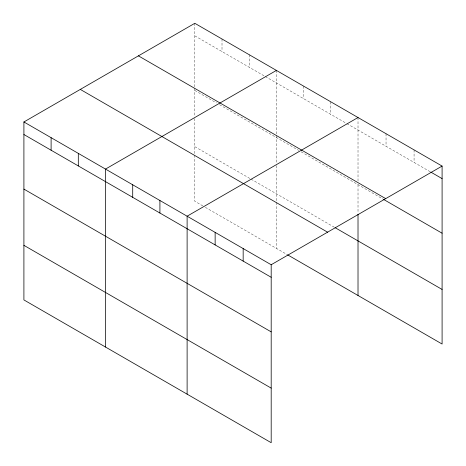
<?xml version="1.0" encoding="UTF-8"?>
<svg xmlns="http://www.w3.org/2000/svg" width="466" height="466" viewBox="0 0 466 466"><rect width="100%" height="100%" fill="white"/><g stroke="black" fill="none" stroke-linecap="round" stroke-linejoin="round"><path stroke-width="0.35" stroke-dasharray="2.33 1.75" d="M194.811 23.3L194.811 87.561M194.811 35.847L264.665 76.179M265.288 76.535L346.273 123.292M346.89 123.647L430.258 171.785M194.811 90.433L216.445 102.928M219.538 104.71L298.671 150.396M301.141 151.823L382.93 199.04M194.811 146.674L250.446 178.798M251.069 179.154L334.524 227.338M202.844 205.902L194.811 201.26L194.811 155.295M205.32 207.329L286.922 254.442M414.07 149.889L414.07 162.436M386.04 133.707L386.04 146.254M358.016 117.525L358.016 181.07M358.016 184.658L358.016 212.781M330.813 101.821L330.813 114.368M303.616 86.117L303.616 98.664M276.414 70.413L276.414 134.674M276.414 135.39L276.414 162.785M276.414 165.669L276.414 201.691M276.414 202.407L276.414 248.378M249.211 54.708L249.211 67.255M222.008 39.004L222.008 51.551M194.811 88.278L194.811 115.667M194.811 118.556L194.811 154.578"/><path stroke-width="0.7" d="M23.906 121.97L271.189 264.74L271.189 442.7L23.906 299.929L23.906 121.97L194.811 23.3L442.094 166.071L442.094 344.03L287.539 254.797M276.414 70.413L105.508 169.082L105.508 347.048M358.016 117.525L187.116 216.195L187.116 394.16M271.189 264.74L442.094 166.071M430.881 172.14L442.094 178.612M138.414 55.862L385.697 198.627M383.553 199.401L442.094 233.204M335.141 227.693L442.094 289.444M80.303 89.408L327.586 232.179M23.906 134.517L271.189 277.282M23.906 189.103L271.189 331.874M23.906 245.343L271.189 388.114M358.016 214.22L358.016 295.491M243.165 248.559L243.165 261.106M215.141 232.377L215.141 244.924M159.914 200.491L159.914 213.038M132.711 184.786L132.711 197.334M78.311 153.378L78.311 165.925M51.109 137.674L51.109 150.221"/></g></svg>
